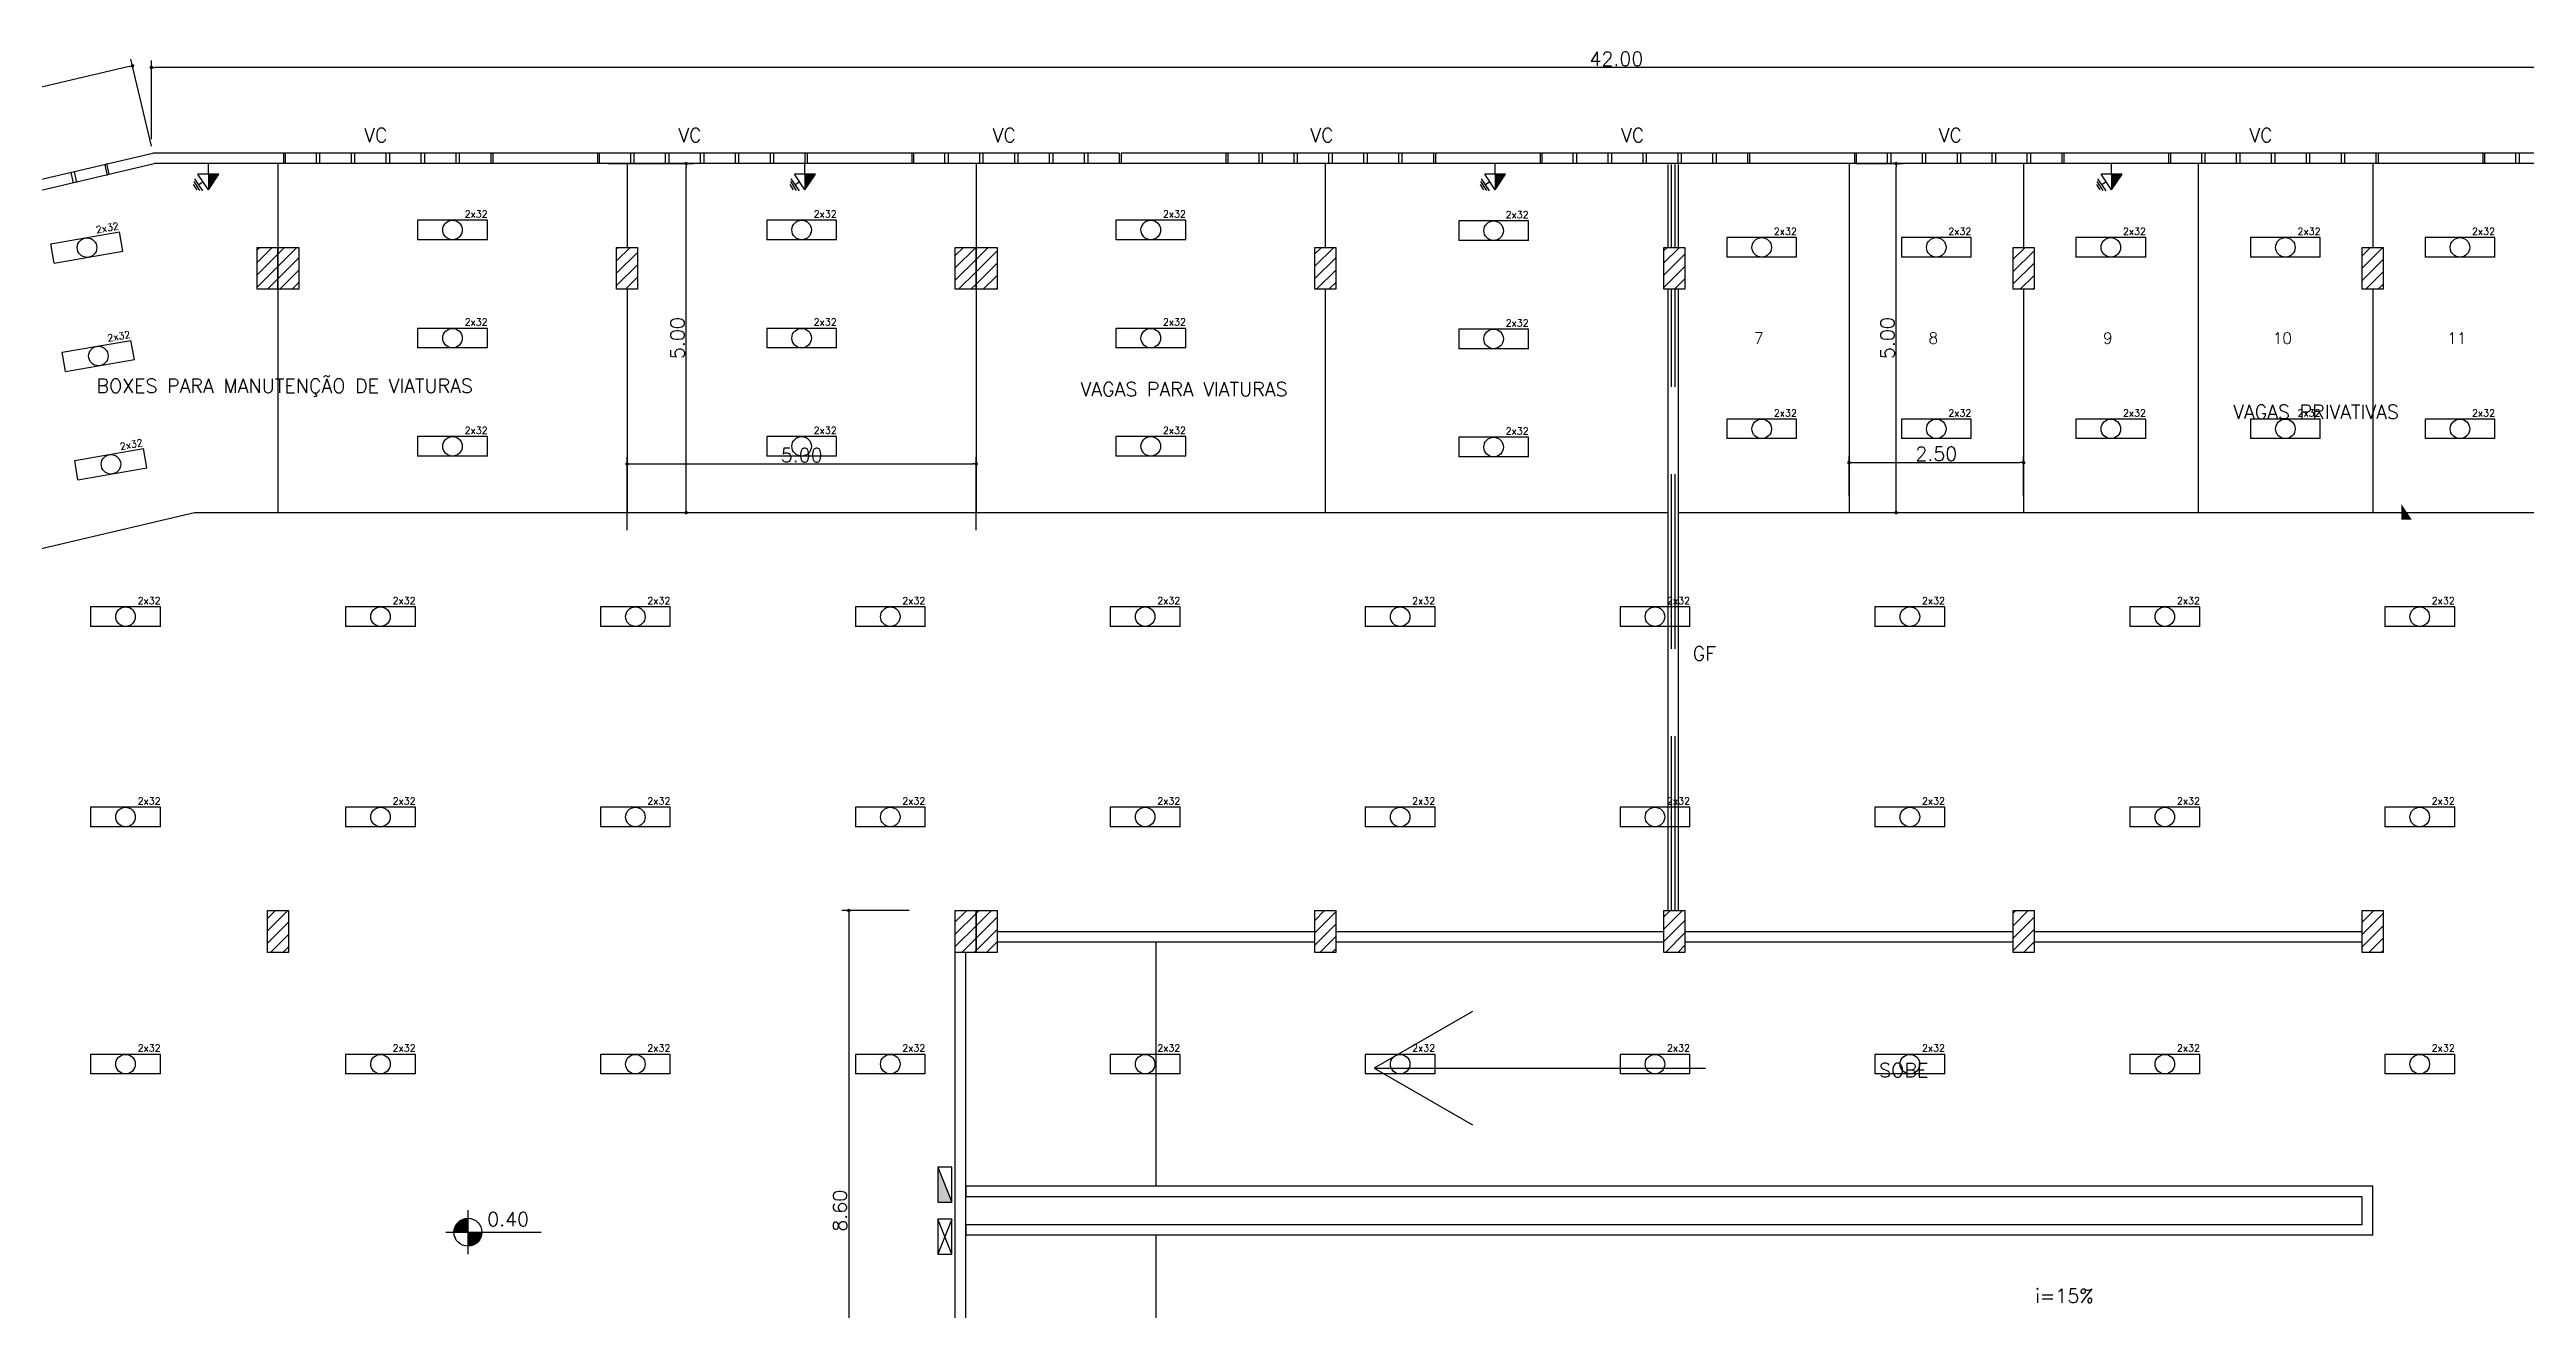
# Model space of a CAD drawing. Header units: millimetres. Extents: x 682 to 1119, y 341 to 434.
# Drawn here: x 702.31 to 737.78, y 363.5 to 381.57 of the extents above; entities that cross this region are included whole.
import ezdxf

# ---------------------------------------------------------------- set-up
doc = ezdxf.new("R2010")
doc.units = ezdxf.units.MM
doc.linetypes.add('DASHED', pattern=[0.75, 0.5, -0.25])
for name, color, linetype in [('ALV', 6, 'Continuous'), ('AR-ALVENARIA_EM_VISTA-001-C', 1, 'Continuous'), ('AR-COTAS-001-C', 1, 'Continuous'), ('AR-INDICAÇÕES_GRÁFICAS-002-C', 2, 'Continuous'), ('AR-PISO_EM_PLANTA-001-C', 1, 'Continuous'), ('AR-TEXTOS_ALTURA_2_5MM-003C', 3, 'Continuous'), ('hatch', 253, 'Continuous')]:
    doc.layers.add(name, color=color, linetype=linetype)
doc.styles.add('R60', font='simplex.shx', dxfattribs={"height": 0.08})
doc.styles.add('R80', font='simplex.shx', dxfattribs={"height": 0.1})
doc.styles.add('ROMANS', font='romans')
doc.dimstyles.new('ISO-25_WS', dxfattribs={"dimscale": 0.282828, "dimtxt": 0.8, "dimasz": 2, "dimexe": 0.1, "dimexo": 0.625, "dimgap": 0.325, "dimtad": 1, "dimzin": 4, "dimdsep": 46, "dimtxsty": 'Standard', "dimsah": 1, "dimcen": 2.5, "dimadec": 0, "dimazin": 0, "dimtfac": 1, "dimtdec": 0, "dimtmove": 2, "dimatfit": 3, "dimfxl": 1, "dimtolj": 1, "dimtzin": 0, "dimarcsym": 0})
doc.dimstyles.new('PADRÃO', dxfattribs={"dimscale": 0.05, "dimtxt": 2, "dimasz": 1, "dimexe": 2, "dimexo": 2, "dimgap": 0.5, "dimtad": 1, "dimzin": 5, "dimdsep": 46, "dimtxsty": 'ROMANS', "dimblk1": 'DOT', "dimblk2": 'DOT', "dimsah": 1, "dimcen": 2.5, "dimdle": 0.2, "dimclrd": 1, "dimclre": 1, "dimclrt": 3, "dimadec": 0, "dimazin": 0, "dimtfac": 1, "dimtix": 1, "dimtmove": 2, "dimatfit": 3, "dimldrblk": 'DOT', "dimfxl": 1, "dimtolj": 1, "dimtzin": 1, "dimarcsym": 0})
pattern_1 = [(45, (707.43386, 340.00985), (-0.08838835, 0.08838835), [])]

# ---------------------------------------------------------------- blocks, each defined once
blk = doc.blocks.new('_DOT')
at = {"color": 0, "linetype": 'ByBlock'}
blk.add_line((-0.5, 0), (-1, 0), dxfattribs=at)
at = {"color": 0, "linetype": 'ByBlock', "const_width": 0.5}
blk.add_lwpolyline([(-0.25, 0, 1), (0.25, 0, 1)], format="xyb", close=True, dxfattribs=at)
blk = doc.blocks.new('*D9')
at = {"layer": 'AR-COTAS-001-C', "color": 1, "linetype": 'ByBlock', "lineweight": -2}
for p, q in [((703.766, 380.28), (703.766, 381.41)), ((745.729, 380.182), (745.729, 381.41)), ((745.679, 381.31), (703.816, 381.31))]:
    blk.add_line(p, q, dxfattribs=at)
at = {"layer": 'DEFPOINTS', "color": 0, "linetype": 'ByBlock'}
for p in [(703.766, 381.31), (703.766, 380.18), (745.729, 380.082)]:
    blk.add_point(p, dxfattribs=at)
at = {"layer": 'AR-COTAS-001-C', "color": 1, "linetype": 'ByBlock', "lineweight": -2, "xscale": 0.05, "yscale": 0.05, "zscale": 0.05, "rotation": 180}
blk.add_blockref('_DOT', (703.766, 381.31), dxfattribs=at)
at = {"layer": 'AR-COTAS-001-C', "color": 1, "linetype": 'ByBlock', "lineweight": -2, "xscale": 0.05, "yscale": 0.05, "zscale": 0.05}
blk.add_blockref('_DOT', (745.729, 381.31), dxfattribs=at)
at = {"layer": 'AR-COTAS-001-C', "color": 3, "linetype": 'ByBlock', "insert": (724.747, 381.435), "char_height": 0.2, "attachment_point": 5, "style": 'ROMANS'}
blk.add_mtext('\\A1;42.00', dxfattribs=at)
blk = doc.blocks.new('*D16')
at = {"layer": 'AR-ALVENARIA_EM_VISTA-001-C', "color": 1, "lineweight": -2}
for p, q in [((703.766, 380.18), (703.473, 381.429)), ((703.447, 381.321), (686.551, 377.363)), ((686.772, 376.199), (686.48, 377.449))]:
    blk.add_line(p, q, dxfattribs=at)
at = {"layer": 'DEFPOINTS', "color": 0}
for p in [(703.788, 380.082), (686.503, 377.352), (686.795, 376.102)]:
    blk.add_point(p, dxfattribs=at)
at = {"layer": 'AR-ALVENARIA_EM_VISTA-001-C', "color": 1, "lineweight": -2, "xscale": 0.05, "yscale": 0.05, "zscale": 0.05}
for p, rotation in [((703.496, 381.332), 13.18227157664048), ((686.503, 377.352), 193.1822715766405)]:
    blk.add_blockref('_DOT', p, dxfattribs=dict(at, rotation=rotation))
at = {"layer": 'AR-ALVENARIA_EM_VISTA-001-C', "color": 3, "insert": (694.971, 379.464), "char_height": 0.2, "attachment_point": 5, "rotation": 13.1823, "style": 'ROMANS'}
blk.add_mtext('\\A1; 17.50', dxfattribs=at)
blk = doc.blocks.new('*D31')
at = {"layer": 'AR-COTAS-001-C', "color": 1, "lineweight": -2}
for p, q in [((714.621, 369.232), (713.653, 369.232)), ((713.753, 369.182), (713.753, 360.682)), ((714.621, 360.632), (713.653, 360.632))]:
    blk.add_line(p, q, dxfattribs=at)
at = {"layer": 'DEFPOINTS', "color": 0}
for p in [(714.721, 369.232), (713.753, 360.632), (714.721, 360.632)]:
    blk.add_point(p, dxfattribs=at)
at = {"layer": 'AR-COTAS-001-C', "color": 1, "lineweight": -2, "xscale": 0.05, "yscale": 0.05, "zscale": 0.05}
for p, rotation in [((713.753, 369.232), 90), ((713.753, 360.632), 270)]:
    blk.add_blockref('_DOT', p, dxfattribs=dict(at, rotation=rotation))
at = {"layer": 'AR-COTAS-001-C', "color": 3, "insert": (713.628, 364.932), "char_height": 0.2, "attachment_point": 5, "rotation": 90, "style": 'ROMANS'}
blk.add_mtext('\\A1;8.60', dxfattribs=at)
blk = doc.blocks.new('*D32')
at = {"layer": 'AR-COTAS-001-C', "color": 1, "lineweight": -2}
for p, q in [((710.579, 374.679), (710.579, 375.729)), ((715.579, 374.679), (715.579, 375.729)), ((710.629, 375.629), (715.529, 375.629))]:
    blk.add_line(p, q, dxfattribs=at)
at = {"layer": 'DEFPOINTS', "color": 0}
for p in [(715.579, 375.629), (710.579, 374.579), (715.579, 374.579)]:
    blk.add_point(p, dxfattribs=at)
at = {"layer": 'AR-COTAS-001-C', "color": 1, "lineweight": -2, "xscale": 0.05, "yscale": 0.05, "zscale": 0.05, "rotation": 180}
blk.add_blockref('_DOT', (710.579, 375.629), dxfattribs=at)
at = {"layer": 'AR-COTAS-001-C', "color": 1, "lineweight": -2, "xscale": 0.05, "yscale": 0.05, "zscale": 0.05}
blk.add_blockref('_DOT', (715.579, 375.629), dxfattribs=at)
at = {"layer": 'AR-COTAS-001-C', "color": 3, "insert": (713.079, 375.754), "char_height": 0.2, "attachment_point": 5, "style": 'ROMANS'}
blk.add_mtext('\\A1;5.00', dxfattribs=at)
blk = doc.blocks.new('*D33')
at = {"layer": 'AR-COTAS-001-C', "color": 1, "lineweight": -2}
for p, q in [((710.311, 379.932), (711.525, 379.932)), ((711.425, 374.982), (711.425, 379.882)), ((710.311, 374.932), (711.525, 374.932))]:
    blk.add_line(p, q, dxfattribs=at)
at = {"layer": 'DEFPOINTS', "color": 0}
for p in [(710.211, 379.932), (711.425, 379.932), (710.211, 374.932)]:
    blk.add_point(p, dxfattribs=at)
at = {"layer": 'AR-COTAS-001-C', "color": 1, "lineweight": -2, "xscale": 0.05, "yscale": 0.05, "zscale": 0.05}
for p, rotation in [((711.425, 379.932), 90), ((711.425, 374.932), 270)]:
    blk.add_blockref('_DOT', p, dxfattribs=dict(at, rotation=rotation))
at = {"layer": 'AR-COTAS-001-C', "color": 3, "insert": (711.3, 377.432), "char_height": 0.2, "attachment_point": 5, "rotation": 90, "style": 'ROMANS'}
blk.add_mtext('\\A1;5.00', dxfattribs=at)
blk = doc.blocks.new('*D34')
at = {"layer": 'AR-COTAS-001-C', "color": 1, "lineweight": -2}
for p, q in [((728.079, 375.173), (728.079, 375.748)), ((730.579, 375.173), (730.579, 375.748)), ((728.129, 375.648), (730.529, 375.648))]:
    blk.add_line(p, q, dxfattribs=at)
at = {"layer": 'DEFPOINTS', "color": 0}
for p in [(730.579, 375.648), (728.079, 375.073), (730.579, 375.073)]:
    blk.add_point(p, dxfattribs=at)
at = {"layer": 'AR-COTAS-001-C', "color": 1, "lineweight": -2, "xscale": 0.05, "yscale": 0.05, "zscale": 0.05, "rotation": 180}
blk.add_blockref('_DOT', (728.079, 375.648), dxfattribs=at)
at = {"layer": 'AR-COTAS-001-C', "color": 1, "lineweight": -2, "xscale": 0.05, "yscale": 0.05, "zscale": 0.05}
blk.add_blockref('_DOT', (730.579, 375.648), dxfattribs=at)
at = {"layer": 'AR-COTAS-001-C', "color": 3, "insert": (729.329, 375.773), "char_height": 0.2, "attachment_point": 5, "style": 'ROMANS'}
blk.add_mtext('\\A1;2.50', dxfattribs=at)
blk = doc.blocks.new('*D35')
at = {"layer": 'AR-COTAS-001-C', "color": 1, "lineweight": -2}
for p, q in [((728.179, 379.932), (728.854, 379.932)), ((728.754, 374.982), (728.754, 379.882)), ((728.179, 374.932), (728.854, 374.932))]:
    blk.add_line(p, q, dxfattribs=at)
at = {"layer": 'DEFPOINTS', "color": 0}
for p in [(728.079, 379.932), (728.754, 379.932), (728.079, 374.932)]:
    blk.add_point(p, dxfattribs=at)
at = {"layer": 'AR-COTAS-001-C', "color": 1, "lineweight": -2, "xscale": 0.05, "yscale": 0.05, "zscale": 0.05}
for p, rotation in [((728.754, 379.932), 90), ((728.754, 374.932), 270)]:
    blk.add_blockref('_DOT', p, dxfattribs=dict(at, rotation=rotation))
at = {"layer": 'AR-COTAS-001-C', "color": 3, "insert": (728.629, 377.432), "char_height": 0.2, "attachment_point": 5, "rotation": 90, "style": 'ROMANS'}
blk.add_mtext('\\A1;5.00', dxfattribs=at)

msp = doc.modelspace()

# ---------------------------------------------------------------- hatches: boundary and pattern name
at = {"layer": 'AR-COTAS-001-C', "linetype": 'Continuous', "ltscale": 5}
h = msp.add_hatch(dxfattribs=at)
h.set_pattern_fill('ANSI31', color=256, style=0)
h.set_pattern_definition(pattern_1)
h.paths.add_polyline_path([(705.579, 378.732), (705.279, 378.732), (705.279, 378.132), (705.579, 378.132)])
h = msp.add_hatch(dxfattribs=at)
h.set_pattern_fill('ANSI31', color=256, style=0)
h.set_pattern_definition(pattern_1)
h.paths.add_polyline_path([(705.879, 378.732), (705.579, 378.732), (705.579, 378.132), (705.879, 378.132)])
h = msp.add_hatch(dxfattribs=at)
h.set_pattern_fill('ANSI31', color=256, style=0)
h.set_pattern_definition(pattern_1)
h.paths.add_polyline_path([(710.729, 378.732), (710.429, 378.732), (710.429, 378.132), (710.729, 378.132)])
h = msp.add_hatch(dxfattribs=at)
h.set_pattern_fill('ANSI31', color=256, style=0)
h.set_pattern_definition(pattern_1)
h.paths.add_polyline_path([(715.579, 378.732), (715.279, 378.732), (715.279, 378.132), (715.579, 378.132)])
h = msp.add_hatch(dxfattribs=at)
h.set_pattern_fill('ANSI31', color=256, style=0)
h.set_pattern_definition(pattern_1)
h.paths.add_polyline_path([(715.879, 378.732), (715.579, 378.732), (715.579, 378.132), (715.879, 378.132)])
h = msp.add_hatch(dxfattribs=at)
h.set_pattern_fill('ANSI31', color=256, style=0)
h.set_pattern_definition(pattern_1)
h.paths.add_polyline_path([(720.729, 378.732), (720.429, 378.732), (720.429, 378.132), (720.729, 378.132)])
h = msp.add_hatch(dxfattribs=at)
h.set_pattern_fill('ANSI31', color=256, style=0)
h.set_pattern_definition(pattern_1)
h.paths.add_polyline_path([(725.729, 378.732), (725.429, 378.732), (725.429, 378.132), (725.729, 378.132)])
h = msp.add_hatch(dxfattribs=at)
h.set_pattern_fill('ANSI31', color=256, style=0)
h.set_pattern_definition(pattern_1)
h.paths.add_polyline_path([(730.729, 378.732), (730.429, 378.732), (730.429, 378.132), (730.729, 378.132)])
h = msp.add_hatch(dxfattribs=at)
h.set_pattern_fill('ANSI31', color=256, style=0)
h.set_pattern_definition(pattern_1)
h.paths.add_polyline_path([(735.729, 378.732), (735.429, 378.732), (735.429, 378.132), (735.729, 378.132), (735.729, 378.432)])
h = msp.add_hatch(dxfattribs=at)
h.set_pattern_fill('ANSI31', color=256, style=0)
h.set_pattern_definition(pattern_1)
h.paths.add_polyline_path([(705.729, 369.232), (705.429, 369.232), (705.429, 368.632), (705.729, 368.632)])
h = msp.add_hatch(dxfattribs=at)
h.set_pattern_fill('ANSI31', color=256, style=0)
h.set_pattern_definition(pattern_1)
h.paths.add_polyline_path([(715.579, 369.232), (715.279, 369.232), (715.279, 368.632), (715.579, 368.632)])
h = msp.add_hatch(dxfattribs=at)
h.set_pattern_fill('ANSI31', color=256, style=0)
h.set_pattern_definition(pattern_1)
h.paths.add_polyline_path([(715.879, 369.232), (715.579, 369.232), (715.579, 368.632), (715.879, 368.632)])
h = msp.add_hatch(dxfattribs=at)
h.set_pattern_fill('ANSI31', color=256, style=0)
h.set_pattern_definition(pattern_1)
h.paths.add_polyline_path([(720.729, 369.232), (720.429, 369.232), (720.429, 368.632), (720.729, 368.632)])
h = msp.add_hatch(dxfattribs=at)
h.set_pattern_fill('ANSI31', color=256, style=0)
h.set_pattern_definition(pattern_1)
h.paths.add_polyline_path([(725.729, 369.232), (725.429, 369.232), (725.429, 368.632), (725.729, 368.632)])
h = msp.add_hatch(dxfattribs=at)
h.set_pattern_fill('ANSI31', color=256, style=0)
h.set_pattern_definition(pattern_1)
h.paths.add_polyline_path([(730.729, 369.232), (730.429, 369.232), (730.429, 368.632), (730.729, 368.632)])
h = msp.add_hatch(dxfattribs=at)
h.set_pattern_fill('ANSI31', color=256, style=0)
h.set_pattern_definition(pattern_1)
h.paths.add_polyline_path([(735.729, 369.232), (735.429, 369.232), (735.429, 368.632), (735.729, 368.632)])
at = {"layer": 'AR-INDICAÇÕES_GRÁFICAS-002-C', "ltscale": 2}
h = msp.add_hatch(color=256, dxfattribs=at)
h.paths.add_polyline_path([(708.299, 364.624), (708.299, 364.824, 0.414214), (708.099, 364.624)])
h.paths.add_polyline_path([(708.299, 364.424, 0.414214), (708.499, 364.624), (708.299, 364.624)])
at = {"layer": 'AR-TEXTOS_ALTURA_2_5MM-003C', "linetype": 'ByBlock', "ltscale": 2}
msp.add_hatch(color=256, dxfattribs=at).paths.add_polyline_path([(715.029, 365.056), (715.229, 365.056), (715.029, 365.556)])
at = {"layer": 'hatch', "linetype": 'ByBlock', "ltscale": 5}
for points in [[(704.582, 379.782), (704.582, 379.557), (704.732, 379.782)], [(713.126, 379.782), (713.126, 379.557), (713.276, 379.782)], [(723.011, 379.782), (723.011, 379.557), (723.161, 379.782)], [(731.839, 379.782), (731.839, 379.557), (731.989, 379.782)], [(735.989, 375.057), (735.989, 374.832), (736.139, 374.832)]]:
    msp.add_hatch(color=256, dxfattribs=at).paths.add_polyline_path(points)

# ---------------------------------------------------------------- linework, layer by layer
at = {"layer": 'ALV'}
for p, q in [((686.795, 376.102), (703.788, 380.082)), ((686.976, 375.99), (703.806, 379.932)), ((703.124, 379.932), (703.159, 379.781)), ((717.626, 380.082), (703.788, 380.082)), ((741.219, 379.932), (703.806, 379.932)), ((705.656, 380.082), (705.656, 379.932)), ((708.656, 380.082), (708.656, 379.932)), ((710.156, 380.082), (710.156, 379.932)), ((713.156, 380.082), (713.156, 379.932)), ((714.656, 380.082), (714.656, 379.932)), ((741.219, 380.082), (717.656, 380.082)), ((717.656, 380.082), (717.656, 379.932)), ((719.156, 380.082), (719.156, 379.932)), ((722.156, 380.082), (722.156, 379.932)), ((723.656, 380.082), (723.656, 379.932)), ((726.656, 380.082), (726.656, 379.932)), ((728.156, 380.082), (728.156, 379.932)), ((731.156, 380.082), (731.156, 379.932)), ((732.656, 380.082), (732.656, 379.932)), ((735.656, 380.082), (735.656, 379.932)), ((737.156, 380.082), (737.156, 379.932)), ((710.429, 378.732), (710.729, 378.732)), ((710.429, 378.132), (710.429, 378.732)), ((710.729, 378.732), (710.729, 378.132)), ((715.279, 378.132), (715.279, 378.732)), ((715.279, 378.732), (715.579, 378.732)), ((715.579, 378.732), (715.879, 378.732)), ((715.579, 378.132), (715.579, 378.732)), ((715.579, 378.732), (715.579, 378.132)), ((715.879, 378.732), (715.879, 378.132)), ((720.429, 378.132), (720.429, 378.732)), ((720.429, 378.732), (720.729, 378.732)), ((720.729, 378.732), (720.729, 378.132)), ((725.429, 378.132), (725.429, 378.732)), ((725.429, 378.732), (725.729, 378.732)), ((725.729, 378.732), (725.729, 378.132)), ((730.429, 378.132), (730.429, 378.732)), ((730.429, 378.732), (730.729, 378.732)), ((730.729, 378.732), (730.729, 378.132)), ((735.429, 378.732), (735.729, 378.732)), ((735.429, 378.132), (735.429, 378.732)), ((735.729, 378.732), (735.729, 378.432)), ((735.729, 378.432), (735.729, 378.132)), ((710.729, 378.132), (710.429, 378.132)), ((715.579, 378.132), (715.279, 378.132)), ((715.879, 378.132), (715.579, 378.132)), ((720.729, 378.132), (720.429, 378.132)), ((725.729, 378.132), (725.429, 378.132)), ((730.729, 378.132), (730.429, 378.132)), ((735.729, 378.132), (735.429, 378.132)), ((715.879, 368.932), (720.429, 368.932)), ((720.429, 369.232), (720.729, 369.232)), ((720.429, 368.632), (720.429, 369.232)), ((720.729, 369.232), (720.729, 368.632)), ((720.729, 368.932), (725.429, 368.932)), ((725.429, 368.632), (725.429, 369.232)), ((725.429, 369.232), (725.729, 369.232)), ((725.729, 369.232), (725.729, 368.632)), ((725.729, 368.932), (730.429, 368.932)), ((730.429, 368.632), (730.429, 369.232)), ((730.429, 369.232), (730.729, 369.232)), ((730.729, 369.232), (730.729, 368.632)), ((730.729, 368.932), (735.429, 368.932)), ((735.429, 368.632), (735.429, 369.232)), ((735.429, 369.232), (735.729, 369.232)), ((735.729, 369.232), (735.729, 368.632)), ((715.279, 361.232), (715.279, 368.632)), ((715.429, 361.232), (715.429, 368.632)), ((715.879, 368.782), (720.429, 368.782)), ((720.729, 368.632), (720.429, 368.632)), ((720.729, 368.782), (725.429, 368.782)), ((725.729, 368.632), (725.429, 368.632)), ((725.729, 368.782), (730.429, 368.782)), ((730.729, 368.632), (730.429, 368.632)), ((730.729, 368.782), (735.429, 368.782)), ((735.729, 368.632), (735.429, 368.632)), ((735.579, 365.282), (715.429, 365.282)), ((715.429, 365.282), (715.429, 365.132)), ((735.429, 365.132), (715.429, 365.132)), ((735.429, 364.732), (735.429, 365.132)), ((735.579, 364.732), (735.579, 365.282)), ((735.429, 364.732), (715.429, 364.732)), ((715.429, 364.732), (715.429, 364.582)), ((735.579, 364.582), (735.579, 364.732)), ((735.579, 364.582), (715.429, 364.582))]:
    msp.add_line(p, q, dxfattribs=at)
for points in [[(705.579, 378.732), (705.579, 378.132), (705.279, 378.132), (705.279, 378.732)], [(705.879, 378.732), (705.879, 378.132), (705.579, 378.132), (705.579, 378.732)], [(705.729, 369.232), (705.729, 368.632), (705.429, 368.632), (705.429, 369.232)], [(715.579, 369.232), (715.579, 368.632), (715.279, 368.632), (715.279, 369.232)], [(715.879, 369.232), (715.879, 368.632), (715.579, 368.632), (715.579, 369.232)]]:
    msp.add_lwpolyline(points, close=True, dxfattribs=at)
at = {"layer": 'AR-ALVENARIA_EM_VISTA-001-C', "ltscale": 5}
for p, q in [((705.686, 379.927), (705.686, 380.082)), ((706.126, 380.082), (706.126, 379.927)), ((706.176, 380.082), (706.176, 379.927)), ((706.626, 380.082), (706.626, 379.927)), ((706.676, 380.082), (706.676, 379.927)), ((707.126, 380.082), (707.126, 379.927)), ((707.176, 380.082), (707.176, 379.927)), ((707.626, 380.082), (707.626, 379.927)), ((707.676, 380.082), (707.676, 379.927)), ((708.126, 380.082), (708.126, 379.927)), ((708.176, 380.082), (708.176, 379.927)), ((708.626, 380.082), (708.626, 379.927)), ((710.186, 379.927), (710.186, 380.082)), ((710.626, 380.082), (710.626, 379.927)), ((710.676, 380.082), (710.676, 379.927)), ((711.126, 380.082), (711.126, 379.927)), ((711.176, 380.082), (711.176, 379.927)), ((711.626, 380.082), (711.626, 379.927)), ((711.676, 380.082), (711.676, 379.927)), ((712.126, 380.082), (712.126, 379.927)), ((712.176, 380.082), (712.176, 379.927)), ((712.626, 380.082), (712.626, 379.927)), ((712.676, 380.082), (712.676, 379.927)), ((713.126, 380.082), (713.126, 379.927)), ((714.686, 379.927), (714.686, 380.082)), ((715.126, 380.082), (715.126, 379.927)), ((715.176, 380.082), (715.176, 379.927)), ((715.626, 380.082), (715.626, 379.927)), ((715.676, 380.082), (715.676, 379.927)), ((716.126, 380.082), (716.126, 379.927)), ((716.176, 380.082), (716.176, 379.927)), ((716.626, 380.082), (716.626, 379.927)), ((716.676, 380.082), (716.676, 379.927)), ((717.126, 380.082), (717.126, 379.927)), ((717.176, 380.082), (717.176, 379.927)), ((717.626, 380.082), (717.626, 379.927)), ((719.186, 379.927), (719.186, 380.082)), ((719.626, 380.082), (719.626, 379.927)), ((719.676, 380.082), (719.676, 379.927)), ((720.126, 380.082), (720.126, 379.927)), ((720.176, 380.082), (720.176, 379.927)), ((720.626, 380.082), (720.626, 379.927)), ((720.676, 380.082), (720.676, 379.927)), ((721.126, 380.082), (721.126, 379.927)), ((721.176, 380.082), (721.176, 379.927)), ((721.626, 380.082), (721.626, 379.927)), ((721.676, 380.082), (721.676, 379.927)), ((722.126, 380.082), (722.126, 379.927)), ((723.686, 379.927), (723.686, 380.082)), ((724.126, 380.082), (724.126, 379.927)), ((724.176, 380.082), (724.176, 379.927)), ((724.626, 380.082), (724.626, 379.927)), ((724.676, 380.082), (724.676, 379.927)), ((725.126, 380.082), (725.126, 379.927)), ((725.176, 380.082), (725.176, 379.927)), ((725.626, 380.082), (725.626, 379.927)), ((725.676, 380.082), (725.676, 379.927)), ((726.126, 380.082), (726.126, 379.927)), ((726.176, 380.082), (726.176, 379.927)), ((726.626, 380.082), (726.626, 379.927)), ((728.186, 379.927), (728.186, 380.082)), ((728.626, 380.082), (728.626, 379.927)), ((728.676, 380.082), (728.676, 379.927)), ((729.126, 380.082), (729.126, 379.927)), ((729.176, 380.082), (729.176, 379.927)), ((729.626, 380.082), (729.626, 379.927)), ((729.676, 380.082), (729.676, 379.927)), ((730.126, 380.082), (730.126, 379.927)), ((730.176, 380.082), (730.176, 379.927)), ((730.626, 380.082), (730.626, 379.927)), ((730.676, 380.082), (730.676, 379.927)), ((731.126, 380.082), (731.126, 379.927)), ((732.686, 379.927), (732.686, 380.082)), ((733.126, 380.082), (733.126, 379.927)), ((733.176, 380.082), (733.176, 379.927)), ((733.626, 380.082), (733.626, 379.927)), ((733.676, 380.082), (733.676, 379.927)), ((734.126, 380.082), (734.126, 379.927)), ((734.176, 380.082), (734.176, 379.927)), ((734.626, 380.082), (734.626, 379.927)), ((734.676, 380.082), (734.676, 379.927)), ((735.126, 380.082), (735.126, 379.927)), ((735.176, 380.082), (735.176, 379.927)), ((735.626, 380.082), (735.626, 379.927)), ((737.186, 379.927), (737.186, 380.082)), ((737.626, 380.082), (737.626, 379.927)), ((737.676, 380.082), (737.676, 379.927)), ((702.611, 379.803), (702.645, 379.652)), ((702.66, 379.814), (702.694, 379.663)), ((703.099, 379.914), (703.133, 379.763))]:
    msp.add_line(p, q, dxfattribs=at)
at = {"layer": 'AR-INDICAÇÕES_GRÁFICAS-002-C', "color": 2, "linetype": 'Continuous'}
for p, q in [((708.299, 364.939), (708.299, 364.309)), ((707.981, 364.624), (709.35, 364.624))]:
    msp.add_line(p, q, dxfattribs=at)
at = {"layer": 'AR-INDICAÇÕES_GRÁFICAS-002-C', "ltscale": 2}
msp.add_circle((708.299, 364.624), 0.2, dxfattribs=at)
at = {"layer": 'AR-PISO_EM_PLANTA-001-C'}
for p, q in [((705.579, 379.932), (705.579, 374.932)), ((710.579, 379.932), (710.579, 378.732)), ((715.579, 379.932), (715.579, 374.932)), ((720.579, 379.932), (720.579, 378.732)), ((728.079, 379.932), (728.079, 374.932)), ((730.579, 379.932), (730.579, 378.732)), ((733.079, 379.932), (733.079, 374.932)), ((735.579, 379.932), (735.579, 378.732)), ((725.489, 378.732), (725.489, 379.921)), ((725.639, 378.732), (725.639, 379.921)), ((710.579, 378.132), (710.579, 374.932)), ((720.579, 378.132), (720.579, 374.932)), ((725.489, 369.232), (725.489, 378.132)), ((725.639, 369.232), (725.639, 378.132)), ((730.579, 378.132), (730.579, 374.932)), ((735.579, 378.132), (735.579, 374.932)), ((691.174, 371.838), (704.383, 374.932)), ((704.383, 374.932), (725.489, 374.932)), ((725.639, 374.932), (740.579, 374.932)), ((722.685, 367.788), (721.276, 366.974)), ((721.276, 366.974), (726.025, 366.974)), ((721.276, 366.974), (722.685, 366.16))]:
    msp.add_line(p, q, dxfattribs=at)
at = {"layer": 'AR-PISO_EM_PLANTA-001-C', "linetype": 'DASHED', "ltscale": 5}
for p, q in [((725.539, 378.732), (725.539, 379.921)), ((725.589, 378.732), (725.589, 379.921)), ((725.539, 369.232), (725.539, 378.132)), ((725.589, 369.232), (725.589, 378.132))]:
    msp.add_line(p, q, dxfattribs=at)
at = {"layer": 'AR-TEXTOS_ALTURA_2_5MM-003C', "linetype": 'ByBlock', "ltscale": 2}
for p, q in [((704.582, 379.782), (704.582, 379.932)), ((713.126, 379.782), (713.126, 379.932)), ((723.011, 379.782), (723.011, 379.932)), ((731.839, 379.782), (731.839, 379.932)), ((704.42, 379.557), (704.37, 379.632)), ((704.461, 379.549), (704.378, 379.674)), ((704.503, 379.541), (704.387, 379.715)), ((704.582, 379.782), (704.432, 379.782)), ((704.582, 379.557), (704.432, 379.782)), ((704.507, 379.67), (704.445, 379.628)), ((704.732, 379.782), (704.582, 379.782)), ((704.582, 379.557), (704.732, 379.782)), ((704.582, 379.782), (704.582, 379.557)), ((712.963, 379.557), (712.913, 379.632)), ((713.005, 379.549), (712.922, 379.674)), ((713.046, 379.541), (712.93, 379.715)), ((713.126, 379.782), (712.976, 379.782)), ((713.126, 379.557), (712.976, 379.782)), ((713.051, 379.67), (712.988, 379.628)), ((713.276, 379.782), (713.126, 379.782)), ((713.126, 379.557), (713.276, 379.782)), ((713.126, 379.782), (713.126, 379.557)), ((722.849, 379.557), (722.799, 379.632)), ((722.89, 379.549), (722.807, 379.674)), ((722.932, 379.541), (722.815, 379.715)), ((723.011, 379.782), (722.861, 379.782)), ((723.011, 379.557), (722.861, 379.782)), ((722.936, 379.67), (722.874, 379.628)), ((723.161, 379.782), (723.011, 379.782)), ((723.011, 379.557), (723.161, 379.782)), ((723.011, 379.782), (723.011, 379.557)), ((731.677, 379.557), (731.627, 379.632)), ((731.719, 379.549), (731.635, 379.674)), ((731.76, 379.541), (731.644, 379.715)), ((731.839, 379.782), (731.689, 379.782)), ((731.839, 379.557), (731.689, 379.782)), ((731.764, 379.67), (731.702, 379.628)), ((731.989, 379.782), (731.839, 379.782)), ((731.839, 379.557), (731.989, 379.782)), ((731.839, 379.782), (731.839, 379.557)), ((702.325, 378.784), (703.31, 378.954)), ((703.358, 378.678), (703.31, 378.954)), ((707.579, 379.122), (707.579, 378.842)), ((708.579, 379.122), (707.579, 379.122)), ((708.579, 378.842), (708.579, 379.122)), ((712.579, 379.122), (712.579, 378.842)), ((713.579, 379.122), (712.579, 379.122)), ((713.579, 378.842), (713.579, 379.122)), ((717.579, 379.122), (717.579, 378.842)), ((718.579, 379.122), (717.579, 379.122)), ((718.579, 378.842), (718.579, 379.122)), ((722.489, 379.111), (722.489, 378.831)), ((723.489, 379.111), (722.489, 379.111)), ((723.489, 378.831), (723.489, 379.111)), ((726.329, 378.872), (726.329, 378.592)), ((727.329, 378.872), (726.329, 378.872)), ((727.329, 378.592), (727.329, 378.872)), ((728.829, 378.872), (728.829, 378.592)), ((729.829, 378.872), (728.829, 378.872)), ((729.829, 378.592), (729.829, 378.872)), ((731.329, 378.872), (731.329, 378.592)), ((732.329, 378.872), (731.329, 378.872)), ((732.329, 378.592), (732.329, 378.872)), ((733.829, 378.872), (733.829, 378.592)), ((734.829, 378.872), (733.829, 378.872)), ((734.829, 378.592), (734.829, 378.872)), ((736.329, 378.872), (736.329, 378.592)), ((737.329, 378.872), (736.329, 378.872)), ((737.329, 378.592), (737.329, 378.872)), ((702.372, 378.508), (702.325, 378.784)), ((702.372, 378.508), (703.358, 378.678)), ((708.579, 378.842), (707.579, 378.842)), ((713.579, 378.842), (712.579, 378.842)), ((718.579, 378.842), (717.579, 378.842)), ((723.489, 378.831), (722.489, 378.831)), ((727.329, 378.592), (726.329, 378.592)), ((729.829, 378.592), (728.829, 378.592)), ((732.329, 378.592), (731.329, 378.592)), ((734.829, 378.592), (733.829, 378.592)), ((737.329, 378.592), (736.329, 378.592)), ((707.579, 377.572), (707.579, 377.292)), ((708.579, 377.572), (707.579, 377.572)), ((708.579, 377.292), (708.579, 377.572)), ((712.579, 377.572), (712.579, 377.292)), ((713.579, 377.572), (712.579, 377.572)), ((713.579, 377.292), (713.579, 377.572)), ((717.579, 377.572), (717.579, 377.292)), ((718.579, 377.572), (717.579, 377.572)), ((718.579, 377.292), (718.579, 377.572)), ((722.489, 377.561), (722.489, 377.281)), ((723.489, 377.561), (722.489, 377.561)), ((723.489, 377.281), (723.489, 377.561)), ((702.489, 377.231), (703.474, 377.4)), ((702.536, 376.955), (702.489, 377.231)), ((702.536, 376.955), (703.522, 377.124)), ((703.522, 377.124), (703.474, 377.4)), ((708.579, 377.292), (707.579, 377.292)), ((713.579, 377.292), (712.579, 377.292)), ((718.579, 377.292), (717.579, 377.292)), ((723.489, 377.281), (722.489, 377.281)), ((726.329, 376.272), (726.329, 375.992)), ((727.329, 376.272), (726.329, 376.272)), ((727.329, 375.992), (727.329, 376.272)), ((728.829, 376.272), (728.829, 375.992)), ((729.829, 376.272), (728.829, 376.272)), ((729.829, 375.992), (729.829, 376.272)), ((731.329, 376.272), (731.329, 375.992)), ((732.329, 376.272), (731.329, 376.272)), ((732.329, 375.992), (732.329, 376.272)), ((733.829, 376.272), (733.829, 375.992)), ((734.829, 376.272), (733.829, 376.272)), ((734.829, 375.992), (734.829, 376.272)), ((736.329, 376.272), (736.329, 375.992)), ((737.329, 376.272), (736.329, 376.272)), ((737.329, 375.992), (737.329, 376.272)), ((702.668, 375.68), (703.653, 375.85)), ((702.715, 375.404), (702.668, 375.68)), ((703.701, 375.574), (703.653, 375.85)), ((707.579, 376.022), (707.579, 375.742)), ((708.579, 376.022), (707.579, 376.022)), ((708.579, 375.742), (707.579, 375.742)), ((708.579, 375.742), (708.579, 376.022)), ((712.579, 376.022), (712.579, 375.742)), ((713.579, 376.022), (712.579, 376.022)), ((713.579, 375.742), (712.579, 375.742)), ((713.579, 375.742), (713.579, 376.022)), ((717.579, 376.022), (717.579, 375.742)), ((718.579, 376.022), (717.579, 376.022)), ((718.579, 375.742), (717.579, 375.742)), ((718.579, 375.742), (718.579, 376.022)), ((722.489, 376.011), (722.489, 375.731)), ((723.489, 376.011), (722.489, 376.011)), ((723.489, 375.731), (722.489, 375.731)), ((723.489, 375.731), (723.489, 376.011)), ((727.329, 375.992), (726.329, 375.992)), ((729.829, 375.992), (728.829, 375.992)), ((732.329, 375.992), (731.329, 375.992)), ((734.829, 375.992), (733.829, 375.992)), ((737.329, 375.992), (736.329, 375.992)), ((702.715, 375.404), (703.701, 375.574)), ((702.896, 373.582), (702.896, 373.302)), ((703.896, 373.582), (702.896, 373.582)), ((703.896, 373.302), (703.896, 373.582)), ((706.547, 373.582), (706.547, 373.302)), ((707.547, 373.582), (706.547, 373.582)), ((707.547, 373.302), (707.547, 373.582)), ((710.198, 373.582), (710.198, 373.302)), ((711.198, 373.582), (710.198, 373.582)), ((711.198, 373.302), (711.198, 373.582)), ((713.848, 373.582), (713.848, 373.302)), ((714.848, 373.582), (713.848, 373.582)), ((714.848, 373.302), (714.848, 373.582)), ((717.499, 373.582), (717.499, 373.302)), ((718.499, 373.582), (717.499, 373.582)), ((718.499, 373.302), (718.499, 373.582)), ((721.15, 373.582), (721.15, 373.302)), ((722.15, 373.582), (721.15, 373.582)), ((722.15, 373.302), (722.15, 373.582)), ((724.8, 373.582), (724.8, 373.302)), ((725.8, 373.582), (724.8, 373.582)), ((725.8, 373.302), (725.8, 373.582)), ((728.451, 373.582), (728.451, 373.302)), ((729.451, 373.582), (728.451, 373.582)), ((729.451, 373.302), (729.451, 373.582)), ((732.102, 373.582), (732.102, 373.302)), ((733.102, 373.582), (732.102, 373.582)), ((733.102, 373.302), (733.102, 373.582)), ((735.753, 373.582), (735.753, 373.302)), ((736.753, 373.582), (735.753, 373.582)), ((736.753, 373.302), (736.753, 373.582)), ((703.896, 373.302), (702.896, 373.302)), ((707.547, 373.302), (706.547, 373.302)), ((711.198, 373.302), (710.198, 373.302)), ((714.848, 373.302), (713.848, 373.302)), ((718.499, 373.302), (717.499, 373.302)), ((722.15, 373.302), (721.15, 373.302)), ((725.8, 373.302), (724.8, 373.302)), ((729.451, 373.302), (728.451, 373.302)), ((733.102, 373.302), (732.102, 373.302)), ((736.753, 373.302), (735.753, 373.302)), ((702.896, 370.712), (702.896, 370.432)), ((703.896, 370.712), (702.896, 370.712)), ((703.896, 370.432), (703.896, 370.712)), ((706.547, 370.712), (706.547, 370.432)), ((707.547, 370.712), (706.547, 370.712)), ((707.547, 370.432), (707.547, 370.712)), ((710.198, 370.712), (710.198, 370.432)), ((711.198, 370.712), (710.198, 370.712)), ((711.198, 370.432), (711.198, 370.712)), ((713.848, 370.712), (713.848, 370.432)), ((714.848, 370.712), (713.848, 370.712)), ((714.848, 370.432), (714.848, 370.712)), ((717.499, 370.712), (717.499, 370.432)), ((718.499, 370.712), (717.499, 370.712)), ((718.499, 370.432), (718.499, 370.712)), ((721.15, 370.712), (721.15, 370.432)), ((722.15, 370.712), (721.15, 370.712)), ((722.15, 370.432), (722.15, 370.712)), ((724.8, 370.712), (724.8, 370.432)), ((725.8, 370.712), (724.8, 370.712)), ((725.8, 370.432), (725.8, 370.712)), ((728.451, 370.712), (728.451, 370.432)), ((729.451, 370.712), (728.451, 370.712)), ((729.451, 370.432), (729.451, 370.712)), ((732.102, 370.712), (732.102, 370.432)), ((733.102, 370.712), (732.102, 370.712)), ((733.102, 370.432), (733.102, 370.712)), ((735.753, 370.712), (735.753, 370.432)), ((736.753, 370.712), (735.753, 370.712)), ((736.753, 370.432), (736.753, 370.712)), ((703.896, 370.432), (702.896, 370.432)), ((707.547, 370.432), (706.547, 370.432)), ((711.198, 370.432), (710.198, 370.432)), ((714.848, 370.432), (713.848, 370.432)), ((718.499, 370.432), (717.499, 370.432)), ((722.15, 370.432), (721.15, 370.432)), ((725.8, 370.432), (724.8, 370.432)), ((729.451, 370.432), (728.451, 370.432)), ((733.102, 370.432), (732.102, 370.432)), ((736.753, 370.432), (735.753, 370.432)), ((702.896, 367.172), (702.896, 366.892)), ((703.896, 367.172), (702.896, 367.172)), ((703.896, 366.892), (703.896, 367.172)), ((706.547, 367.172), (706.547, 366.892)), ((707.547, 367.172), (706.547, 367.172)), ((707.547, 366.892), (707.547, 367.172)), ((710.198, 367.172), (710.198, 366.892)), ((711.198, 367.172), (710.198, 367.172)), ((711.198, 366.892), (711.198, 367.172)), ((713.848, 367.172), (713.848, 366.892)), ((714.848, 367.172), (713.848, 367.172)), ((714.848, 366.892), (714.848, 367.172)), ((717.499, 367.172), (717.499, 366.892)), ((718.499, 367.172), (717.499, 367.172)), ((718.499, 366.892), (718.499, 367.172)), ((721.15, 367.172), (721.15, 366.892)), ((722.15, 367.172), (721.15, 367.172)), ((722.15, 366.892), (722.15, 367.172)), ((724.8, 367.172), (724.8, 366.892)), ((725.8, 367.172), (724.8, 367.172)), ((725.8, 366.892), (725.8, 367.172)), ((728.451, 367.172), (728.451, 366.892)), ((729.451, 367.172), (728.451, 367.172)), ((729.451, 366.892), (729.451, 367.172)), ((732.102, 367.172), (732.102, 366.892)), ((733.102, 367.172), (732.102, 367.172)), ((733.102, 366.892), (733.102, 367.172)), ((735.753, 367.172), (735.753, 366.892)), ((736.753, 367.172), (735.753, 367.172)), ((736.753, 366.892), (736.753, 367.172)), ((703.896, 366.892), (702.896, 366.892)), ((707.547, 366.892), (706.547, 366.892)), ((711.198, 366.892), (710.198, 366.892)), ((714.848, 366.892), (713.848, 366.892)), ((718.499, 366.892), (717.499, 366.892)), ((722.15, 366.892), (721.15, 366.892)), ((725.8, 366.892), (724.8, 366.892)), ((729.451, 366.892), (728.451, 366.892)), ((733.102, 366.892), (732.102, 366.892)), ((736.753, 366.892), (735.753, 366.892)), ((715.029, 365.556), (715.229, 365.056)), ((715.229, 364.809), (715.029, 364.309)), ((715.229, 364.309), (715.029, 364.809))]:
    msp.add_line(p, q, dxfattribs=at)
for points in [[(715.029, 365.556), (715.029, 365.056), (715.229, 365.056), (715.229, 365.556)], [(715.029, 364.809), (715.029, 364.309), (715.229, 364.309), (715.229, 364.809)]]:
    msp.add_lwpolyline(points, close=True, dxfattribs=at)
for centre in [(702.844, 378.729), (708.079, 378.982), (713.079, 378.982), (718.079, 378.982), (722.989, 378.971), (726.829, 378.732), (729.329, 378.732), (731.829, 378.732), (734.329, 378.732), (736.829, 378.732), (708.079, 377.432), (713.079, 377.432), (718.079, 377.432), (722.989, 377.421), (703.007, 377.176), (726.829, 376.132), (729.329, 376.132), (731.829, 376.132), (734.329, 376.132), (736.829, 376.132), (703.187, 375.625), (708.079, 375.882), (713.079, 375.882), (718.079, 375.882), (722.989, 375.871), (703.396, 373.442), (707.047, 373.442), (710.698, 373.442), (714.348, 373.442), (717.999, 373.442), (721.65, 373.442), (725.3, 373.442), (728.951, 373.442), (732.602, 373.442), (736.253, 373.442), (703.396, 370.572), (707.047, 370.572), (710.698, 370.572), (714.348, 370.572), (717.999, 370.572), (721.65, 370.572), (725.3, 370.572), (728.951, 370.572), (732.602, 370.572), (736.253, 370.572), (703.396, 367.032), (707.047, 367.032), (710.698, 367.032), (714.348, 367.032), (717.999, 367.032), (721.65, 367.032), (725.3, 367.032), (728.951, 367.032), (732.602, 367.032), (736.253, 367.032)]:
    msp.add_circle(centre, 0.14, dxfattribs=at)
at = {"layer": 'hatch', "linetype": 'ByBlock', "ltscale": 5}
for p, q in [((718.154, 365.282), (718.154, 368.782)), ((718.154, 361.082), (718.154, 364.582))]:
    msp.add_line(p, q, dxfattribs=at)

# ---------------------------------------------------------------- texts
at = {"layer": 'AR-INDICAÇÕES_GRÁFICAS-002-C', "color": 3, "linetype": 'Continuous', "style": 'R80'}
msp.add_text('0.40', height=0.2, dxfattribs=at).set_placement((708.575, 364.709))
at = {"layer": 'AR-TEXTOS_ALTURA_2_5MM-003C', "linetype": 'ByBlock', "ltscale": 2, "attachment_point": 5, "style": 'R60'}
for s, insert, char_height, width in [('VC', (706.98, 380.339), 0.2, 10), ('VC', (711.48, 380.339), 0.2, 10), ('VC', (715.98, 380.339), 0.2, 10), ('VC', (720.53, 380.339), 0.2, 10), ('VC', (724.98, 380.339), 0.2, 10), ('VC', (729.53, 380.339), 0.2, 10), ('VC', (733.98, 380.339), 0.2, 10), ('2x32', (708.417, 379.211), 0.1, 3.40664), ('2x32', (713.417, 379.211), 0.1, 3.40664), ('2x32', (718.417, 379.211), 0.1, 3.40664), ('2x32', (723.326, 379.2), 0.1, 3.40664), ('2x32', (727.167, 378.961), 0.1, 3.40664), ('2x32', (729.667, 378.961), 0.1, 3.40664), ('2x32', (732.167, 378.961), 0.1, 3.40664), ('2x32', (734.667, 378.961), 0.1, 3.40664), ('2x32', (737.167, 378.961), 0.1, 3.40664), ('2x32', (708.417, 377.661), 0.1, 3.40664), ('2x32', (713.417, 377.661), 0.1, 3.40664), ('2x32', (718.417, 377.661), 0.1, 3.40664), ('2x32', (723.326, 377.65), 0.1, 3.40664), ('7', (726.786, 377.432), 0.16, 5), ('8', (729.286, 377.432), 0.16, 5), ('9', (731.786, 377.432), 0.16, 5), ('10', (734.286, 377.432), 0.16, 5), ('11', (736.786, 377.432), 0.16, 5), ('BOXES PARA MANUTENÇÃO DE VIATURAS', (705.675, 376.721), 0.2, 10), ('VAGAS PARA VIATURAS   \\P ', (718.555, 376.536), 0.2, 10), ('2x32', (727.167, 376.361), 0.1, 3.40664), ('2x32', (729.667, 376.361), 0.1, 3.40664), ('2x32', (732.167, 376.361), 0.1, 3.40664), ('VAGAS PRIVATIVAS ', (734.767, 376.375), 0.2, 10), ('2x32', (734.667, 376.361), 0.1, 3.40664), ('2x32', (737.167, 376.361), 0.1, 3.40664), ('2x32', (708.417, 376.111), 0.1, 3.40664), ('2x32', (713.417, 376.111), 0.1, 3.40664), ('2x32', (718.417, 376.111), 0.1, 3.40664), ('2x32', (723.326, 376.1), 0.1, 3.40664), ('2x32', (703.734, 373.671), 0.1, 3.40664), ('2x32', (707.385, 373.671), 0.1, 3.40664), ('2x32', (711.035, 373.671), 0.1, 3.40664), ('2x32', (714.686, 373.671), 0.1, 3.40664), ('2x32', (718.337, 373.671), 0.1, 3.40664), ('2x32', (721.987, 373.671), 0.1, 3.40664), ('2x32', (725.638, 373.671), 0.1, 3.40664), ('2x32', (729.289, 373.671), 0.1, 3.40664), ('2x32', (732.94, 373.671), 0.1, 3.40664), ('2x32', (736.59, 373.671), 0.1, 3.40664), ('GF', (726.007, 372.913), 0.2, 10), ('2x32', (703.734, 370.801), 0.1, 3.40664), ('2x32', (707.385, 370.801), 0.1, 3.40664), ('2x32', (711.035, 370.801), 0.1, 3.40664), ('2x32', (714.686, 370.801), 0.1, 3.40664), ('2x32', (718.337, 370.801), 0.1, 3.40664), ('2x32', (721.987, 370.801), 0.1, 3.40664), ('2x32', (725.638, 370.801), 0.1, 3.40664), ('2x32', (729.289, 370.801), 0.1, 3.40664), ('2x32', (732.94, 370.801), 0.1, 3.40664), ('2x32', (736.59, 370.801), 0.1, 3.40664), ('2x32', (703.734, 367.261), 0.1, 3.40664), ('2x32', (707.385, 367.261), 0.1, 3.40664), ('2x32', (711.035, 367.261), 0.1, 3.40664), ('2x32', (714.686, 367.261), 0.1, 3.40664), ('2x32', (718.337, 367.261), 0.1, 3.40664), ('2x32', (721.987, 367.261), 0.1, 3.40664), ('2x32', (725.638, 367.261), 0.1, 3.40664), ('2x32', (729.289, 367.261), 0.1, 3.40664), ('2x32', (732.94, 367.261), 0.1, 3.40664), ('2x32', (736.59, 367.261), 0.1, 3.40664), ('SOBE', (728.862, 366.946), 0.2, 10), ('i=15%', (731.163, 363.711), 0.2, 10)]:
    msp.add_mtext(s, dxfattribs=dict(at, insert=insert, char_height=char_height, width=width))
at = {"layer": 'AR-TEXTOS_ALTURA_2_5MM-003C', "linetype": 'ByBlock', "ltscale": 2, "char_height": 0.1, "width": 3.40664, "attachment_point": 5, "rotation": 10.3945, "style": 'R60'}
for insert in [(703.135, 379.012), (703.299, 377.459), (703.478, 375.908)]:
    msp.add_mtext('2x32', dxfattribs=dict(at, insert=insert))

# ---------------------------------------------------------------- dimensions: what is measured, and where the dimension line sits
at = {"layer": 'AR-ALVENARIA_EM_VISTA-001-C', "ltscale": 5}
dim = msp.add_aligned_dim(p1=(703.788, 380.082), p2=(686.795, 376.102), distance=-1.284, text=' 17.50', dimstyle='ISO-25_WS', override={"dimscale": 0.05, "dimtxt": 4, "dimasz": 1, "dimexe": 2, "dimexo": 2, "dimgap": 0.5, "dimzin": 5, "dimtxsty": 'ROMANS', "dimblk1": 'DOT', "dimblk2": 'DOT', "dimdle": 0.2, "dimclrd": 1, "dimclre": 1, "dimclrt": 3, "dimtdec": 2, "dimtix": 1, "dimtzin": 1}, dxfattribs=at)
dim.commit()
dim.dimension.update_dxf_attribs({"geometry": '*D16', "text_midpoint": (694.971, 379.464)})
at = {"layer": 'AR-COTAS-001-C', "linetype": 'ByBlock', "ltscale": 2}
dim = msp.add_linear_dim(base=(703.766, 381.31), p1=(745.729, 380.082), p2=(703.766, 380.18), text='42.00', dimstyle='PADRÃO', override={"dimtxt": 4}, dxfattribs=at)
dim.commit()
dim.dimension.update_dxf_attribs({"geometry": '*D9', "text_midpoint": (724.747, 381.435)})
at = {"layer": 'AR-COTAS-001-C', "ltscale": 5}
for base, p1, p2, picture, middle in [((711.425, 379.932), (710.211, 374.932), (710.211, 379.932), '*D33', (711.3, 377.432)), ((728.754, 379.932), (728.079, 374.932), (728.079, 379.932), '*D35', (728.629, 377.432)), ((713.753, 360.632), (714.721, 369.232), (714.721, 360.632), '*D31', (713.628, 364.932))]:
    dim = msp.add_linear_dim(base=base, p1=p1, p2=p2, angle=90, dimstyle='ISO-25_WS', override={"dimscale": 0.05, "dimtxt": 4, "dimasz": 1, "dimexe": 2, "dimexo": 2, "dimgap": 0.5, "dimzin": 5, "dimtxsty": 'ROMANS', "dimblk1": 'DOT', "dimblk2": 'DOT', "dimdle": 0.2, "dimclrd": 1, "dimclre": 1, "dimclrt": 3, "dimtdec": 2, "dimtix": 1, "dimtzin": 1}, dxfattribs=at)
    dim.commit()
    dim.dimension.update_dxf_attribs({"geometry": picture, "text_midpoint": middle})
for base, p1, p2, picture, middle in [((715.579, 375.629), (710.579, 374.579), (715.579, 374.579), '*D32', (713.079, 375.754)), ((730.579, 375.648), (728.079, 375.073), (730.579, 375.073), '*D34', (729.329, 375.773))]:
    dim = msp.add_linear_dim(base=base, p1=p1, p2=p2, dimstyle='ISO-25_WS', override={"dimscale": 0.05, "dimtxt": 4, "dimasz": 1, "dimexe": 2, "dimexo": 2, "dimgap": 0.5, "dimzin": 5, "dimtxsty": 'ROMANS', "dimblk1": 'DOT', "dimblk2": 'DOT', "dimdle": 0.2, "dimclrd": 1, "dimclre": 1, "dimclrt": 3, "dimtdec": 2, "dimtix": 1, "dimtzin": 1}, dxfattribs=at)
    dim.commit()
    dim.dimension.update_dxf_attribs({"geometry": picture, "text_midpoint": middle})

doc.saveas('drawing.dxf')
